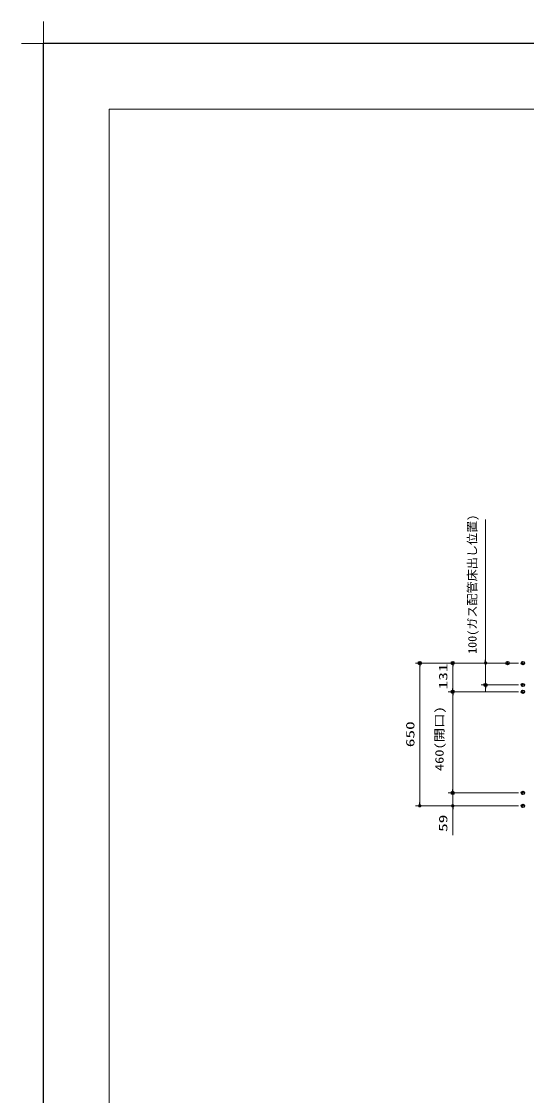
# Model space of a CAD drawing. Units: millimetres, scale not verified. Extents: x -9797 to 9797, y -4555 to 4555.
# Drawn here: x -9797 to -7497, y -333 to 4555 of the extents above; entities that cross this region are included whole.
import ezdxf
from ezdxf.enums import TextEntityAlignment as Align

# ---------------------------------------------------------------- set-up
doc = ezdxf.new("R2010")
doc.units = ezdxf.units.MM
doc.header["$LTSCALE"] = 30
doc.header["$PDMODE"] = 32
doc.header["$PDSIZE"] = 15
for name, color, linetype, lineweight in [('0-0_0', 7, 'Continuous', 25), ('0-3_寸法ﾚｲﾔｰ', 30, 'Continuous', 13), ('0-4_DEFPOINTS', 7, 'Continuous', 25), ('0-6_図面枠', 3, 'Continuous', 15), ('0-9_一般', 7, 'Continuous', 5)]:
    doc.layers.add(name, color=color, linetype=linetype, lineweight=lineweight)
doc.styles.add('ＭＳ ゴシック', font='')
doc.styles.get('ＭＳ ゴシック').set_extended_font_data('MS Gothic')

# ---------------------------------------------------------------- blocks, each defined once
blk = doc.blocks.new('_DOT')
at = {"layer": '0-0_0', "color": 30}
blk.add_line((-15, 0), (-30, 0), dxfattribs=at)
for points in [[(0, 0), (-15, 0), (-14.88, 1.88)], [(0, 0), (-14.88, -1.88), (-15, 0)], [(0, 0), (-14.88, 1.88), (-14.53, 3.73)], [(0, 0), (-14.53, -3.73), (-14.88, -1.88)], [(0, 0), (-14.53, 3.73), (-13.95, 5.52)], [(0, 0), (-13.95, -5.52), (-14.53, -3.73)], [(0, 0), (-13.95, 5.52), (-13.14, 7.23)], [(0, 0), (-13.14, -7.23), (-13.95, -5.52)], [(0, 0), (-13.14, 7.23), (-12.14, 8.82)], [(0, 0), (-12.14, -8.82), (-13.14, -7.23)], [(0, 0), (-12.14, 8.82), (-10.93, 10.27)], [(0, 0), (-10.93, -10.27), (-12.14, -8.82)], [(0, 0), (-10.93, 10.27), (-9.56, 11.56)], [(0, 0), (-9.56, -11.56), (-10.93, -10.27)], [(0, 0), (-9.56, 11.56), (-8.04, 12.66)], [(0, 0), (-8.04, -12.66), (-9.56, -11.56)], [(0, 0), (-8.04, 12.66), (-6.39, 13.57)], [(0, 0), (-6.39, -13.57), (-8.04, -12.66)], [(0, 0), (-6.39, 13.57), (-4.64, 14.27)], [(0, 0), (-4.64, -14.27), (-6.39, -13.57)], [(0, 0), (-4.64, 14.27), (-2.81, 14.73)], [(0, 0), (-2.81, -14.73), (-4.64, -14.27)], [(0, 0), (-2.81, 14.73), (-0.94, 14.97)], [(0, 0), (-0.94, -14.97), (-2.81, -14.73)], [(0, 0), (-0.94, 14.97), (0.94, 14.97)], [(0, 0), (0.94, -14.97), (-0.94, -14.97)], [(0, 0), (0.94, 14.97), (2.81, 14.73)], [(0, 0), (2.81, 14.73), (4.64, 14.27)], [(0, 0), (4.64, 14.27), (6.39, 13.57)], [(0, 0), (6.39, 13.57), (8.04, 12.66)], [(0, 0), (8.04, 12.66), (9.56, 11.56)], [(0, 0), (9.56, 11.56), (10.93, 10.27)], [(0, 0), (10.93, 10.27), (12.14, 8.82)], [(0, 0), (12.14, 8.82), (13.14, 7.23)], [(0, 0), (13.14, 7.23), (13.95, 5.52)], [(0, 0), (13.95, 5.52), (14.53, 3.73)], [(0, 0), (14.53, 3.73), (14.88, 1.88)], [(0, 0), (14.88, 1.88), (15, 0)], [(0, 0), (2.81, -14.73), (0.94, -14.97)], [(0, 0), (4.64, -14.27), (2.81, -14.73)], [(0, 0), (6.39, -13.57), (4.64, -14.27)], [(0, 0), (8.04, -12.66), (6.39, -13.57)], [(0, 0), (9.56, -11.56), (8.04, -12.66)], [(0, 0), (10.93, -10.27), (9.56, -11.56)], [(0, 0), (12.14, -8.82), (10.93, -10.27)], [(0, 0), (13.14, -7.23), (12.14, -8.82)], [(0, 0), (13.95, -5.52), (13.14, -7.23)], [(0, 0), (14.53, -3.73), (13.95, -5.52)], [(0, 0), (14.88, -1.88), (14.53, -3.73)], [(0, 0), (15, 0), (14.88, -1.88)]]:
    blk.add_solid(points, dxfattribs=at)
blk = doc.blocks.new('グループ-13-1')
at = {"layer": '0-9_一般'}
for p, q in [((372249.8, -84177), (372249.8, -80193)), ((370257.8, -82185), (374241.7, -82185))]:
    blk.add_line(p, q, dxfattribs=at)

msp = doc.modelspace()

# ---------------------------------------------------------------- linework, layer by layer
at = {"layer": '0-3_寸法ﾚｲﾔｰ'}
for p, q in [((-7683.51, 1635), (-7683.51, 2288.43)), ((-7683.51, 1650), (-7683.51, 1665)), ((-7533.51, 1635), (-8003.51, 1635)), ((-7983.51, 1000), (-7983.51, 1620)), ((-7603.51, 1635), (-7853.51, 1635)), ((-7833.51, 1519), (-7833.51, 1620)), ((-7533.51, 1635), (-7703.51, 1635)), ((-7683.51, 1635), (-7683.51, 1535)), ((-7533.51, 1535), (-7703.51, 1535)), ((-7683.51, 1520), (-7683.51, 1505)), ((-7533.51, 1504), (-7853.51, 1504)), ((-7533.51, 1504), (-7853.51, 1504)), ((-7833.51, 1059), (-7833.51, 1489)), ((-7533.51, 1044), (-7853.51, 1044)), ((-7533.51, 1044), (-7853.51, 1044)), ((-7833.51, 1059), (-7833.51, 1074)), ((-7833.51, 985), (-7833.51, 1044)), ((-7533.51, 985), (-8003.51, 985)), ((-7533.51, 985), (-7853.51, 985)), ((-7833.51, 985), (-7833.51, 852.14)), ((-7833.51, 970), (-7833.51, 955))]:
    msp.add_line(p, q, dxfattribs=at)
at = {"layer": '0-4_DEFPOINTS'}
for p in [(2902.77, 4455), (-9697.23, -4455)]:
    msp.add_line(p, (-9697.23, 4455), dxfattribs=at)
for p in [(-7983.51, 1635), (-7833.51, 1635), (-7583.51, 1635), (-7513.51, 1635), (-7683.51, 1535), (-7513.51, 1535), (-7833.51, 1504), (-7513.51, 1504), (-7833.51, 1044), (-7513.51, 1044), (-7513.51, 985)]:
    msp.add_point(p, dxfattribs=at)
at = {"layer": '0-6_図面枠'}
msp.add_lwpolyline([(-9397.23, -4155), (2602.77, -4155), (2602.77, 4155), (-9397.23, 4155)], close=True, dxfattribs=at)

# ---------------------------------------------------------------- block references
at = {"layer": '0-3_寸法ﾚｲﾔｰ', "xscale": 0.5, "yscale": 0.5}
for p, rotation in [((-7983.51, 1635), 90), ((-7833.51, 1635), 90), ((-7683.51, 1635), 270), ((-7833.51, 1504), 270), ((-7683.51, 1535), 90), ((-7833.51, 1504), 90), ((-7833.51, 1044), 270), ((-7833.51, 1044), 270), ((-7983.51, 985), 270), ((-7833.51, 985), 90)]:
    msp.add_blockref('_DOT', p, dxfattribs=dict(at, rotation=rotation))
at = {"layer": '0-4_DEFPOINTS', "xscale": 0.05, "yscale": 0.05}
msp.add_blockref('グループ-13-1', (-28309.72, 8564.25), dxfattribs=at)

# ---------------------------------------------------------------- texts
at = {"layer": '0-3_寸法ﾚｲﾔｰ', "style": 'ＭＳ ゴシック'}
for s, height, width, p in [('100(ガス配管床出し位置)', 38.48, 1.05, (-7713.26, 1676.43)), ('131', 38.49, 1.5, (-7846.11, 1515.21)), ('460(開口)', 38.49, 1.25, (-7863.26, 1143.14)), ('650', 38.49, 1.5, (-7996.11, 1251.91)), ('59', 38.49, 1.5, (-7846.11, 866.43))]:
    msp.add_text(s, height=height, rotation=90, dxfattribs=dict(at, width=width)).set_placement(p, align=Align.BOTTOM_LEFT)

doc.saveas('drawing.dxf')
